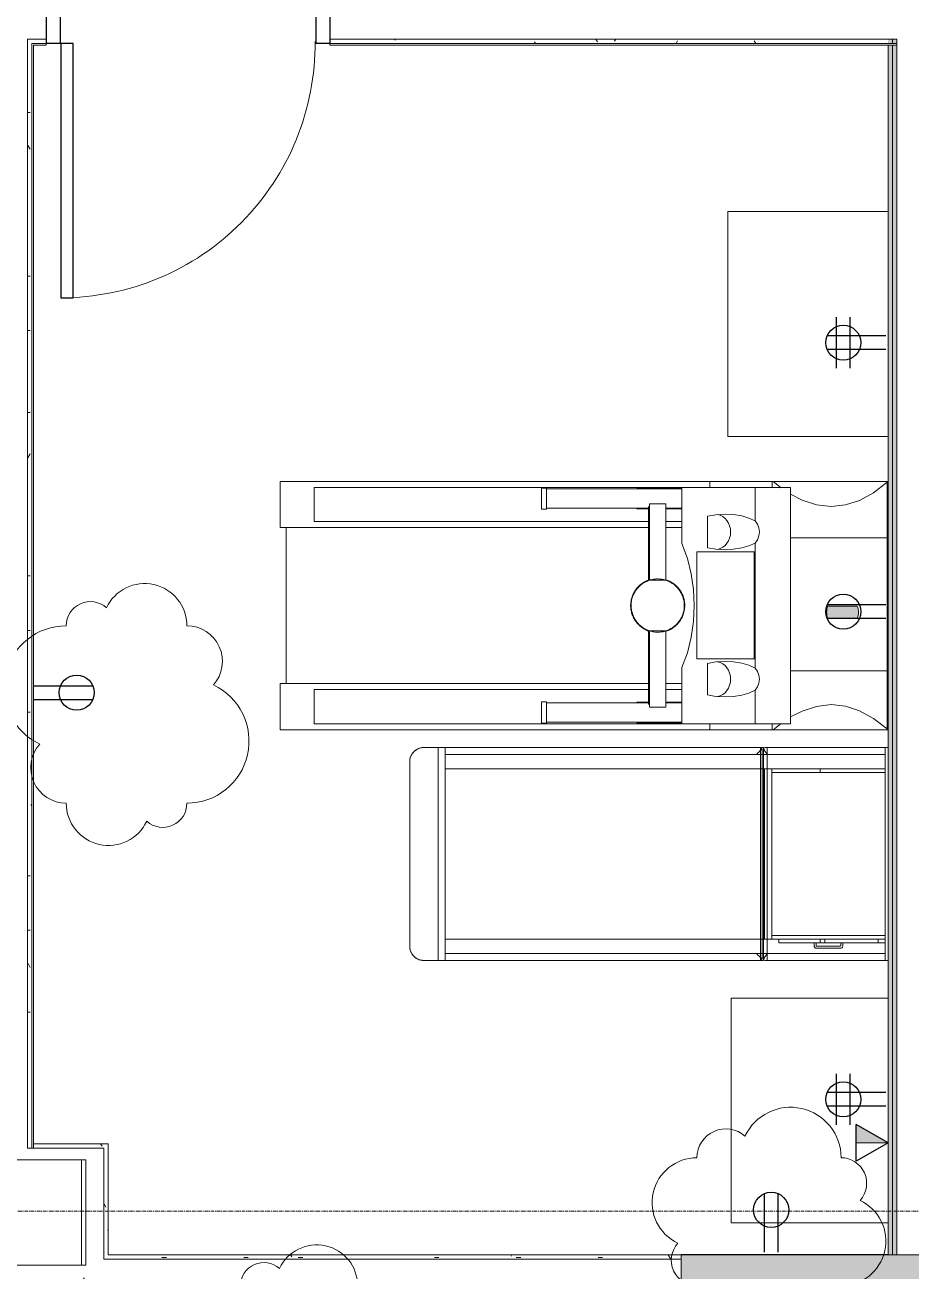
# Model space of a CAD drawing. Header units: inches. Extents: x -610 to 219, y 1022 to 1725.
# Drawn here: x -88.4 to 36.4, y 1257.6 to 1433.2 of the extents above; entities that cross this region are included whole.
import ezdxf

# ---------------------------------------------------------------- set-up
doc = ezdxf.new("R2010")
doc.units = ezdxf.units.IN
doc.header["$MEASUREMENT"] = 0
doc.linetypes.add('Grid Line 1_2_', pattern=[0.875, 0.5, -0.125, 0.125, -0.125])
for name, color, linetype, lineweight in [('A-ANNO-NOTE', 131, 'Continuous', 9), ('A-DOOR', 31, 'Continuous', 18), ('A-DOOR-FRAM', 31, 'Continuous', 30), ('A-WALL', 113, 'Continuous', 18), ('A-WALL-PATT', 111, 'Continuous', 18), ('G-ANNO-REVC', 71, 'Continuous', 9), ('I-FURN', 30, 'Continuous', 9), ('I-WALL', 2, 'Continuous', 18), ('Q-SPCQ', 91, 'Continuous', 9), ('S-GRID', 1, 'Continuous', 9)]:
    doc.layers.add(name, color=color, linetype=linetype, lineweight=lineweight)
pattern_1 = [(0, (0, 0), (15.36, 3.84), [0.634, -10.886, 0.634, -10.886, -61.44]), (0, (0, 0), (15.36, 3.84), [-23.04, 0.634, -22.406, 0.634, -10.886, -26.88]), (0, (0, 0), (15.36, 3.84), [-57.6, 0.634, -7.046, 0.634, -18.566]), (120, (5.76, 1.92), (-11.0055376, 11.38215), [0.634, -10.886, 0.634, -10.886, -61.44]), (120, (5.76, 1.92), (-11.0055376, 11.38215), [-23.04, 0.634, -22.406, 0.634, -10.886, -26.88]), (120, (5.76, 1.92), (-11.0055376, 11.38215), [-57.6, 0.634, -7.046, 0.634, -18.566]), (240, (7.68, 9.6), (-4.3544624, -15.22215), [0.634, -10.886, 0.634, -10.886, -61.44]), (240, (7.68, 9.6), (-4.3544624, -15.22215), [-23.04, 0.634, -22.406, 0.634, -10.886, -26.88]), (240, (7.68, 9.6), (-4.3544624, -15.22215), [-57.6, 0.634, -7.046, 0.634, -18.566])]

# ---------------------------------------------------------------- blocks, each defined once
blk = doc.blocks.new('Bed-Healthcare-4_SMARTBIM - Treatment_Table_SMARTBIM-V3-FIRST FLOOR POWER _ SIGNAL')
at = {"layer": 'I-FURN'}
for p, q in [((-14.06, 15), (-31.39, 15)), ((-31.39, 15), (-14.36, 15)), ((-31, 15), (-31.39, 15)), ((-31.39, 15), (-31, 15)), ((-31, 14.97), (-31, 15)), ((-31, 15), (-31, 14.97)), ((-31, 14.88), (-31, 14.96)), ((-31, 14.96), (-31, 14.88)), ((-31, 12.5), (-31, 14.87)), ((-31, 14.87), (-31, 14)), ((-14.36, 15), (-14.06, 15)), ((-14.36, 14.98), (-14.36, 14.94)), ((-14.36, 14.94), (-14.36, 14.86)), ((-14.36, 14.86), (-14.36, 14.71)), ((-14.36, 14.7), (-14.36, 14.26)), ((-14.36, 14.26), (-14.36, -14.26)), ((-13.85, 14.86), (-13.85, -14.86)), ((-13.84, -15), (-13.84, 15)), ((-13.84, 15), (-13.63, 15)), ((-13.84, -15), (-13.84, 15)), ((-13.84, 15), (-13.63, 15)), ((-13.65, 14.81), (-13.65, -14.81)), ((34, 15), (-13.63, 15)), ((-13.63, 15), (34, 15)), ((-13.41, 14.81), (-13.41, 14.88)), ((-13.41, 14.65), (-13.41, 14.81)), ((-13.41, -14.65), (-13.41, 14.65)), ((32, 15), (31, 15)), ((31, 15), (31, 14.97)), ((31, 14.97), (31, 15)), ((31, 15), (32, 15)), ((31, 14.96), (31, 14.87)), ((31, 14.87), (31, 14.96)), ((31, 14.86), (31, 14.71)), ((31, 14.71), (31, 14.86)), ((31, 14.7), (31, 14.51)), ((31, 14.51), (31, 14.7)), ((31, 14.5), (31, 14.27)), ((31, 14.27), (31, 14.5)), ((31, 14.26), (31, 14.01)), ((31, 14.01), (31, 14.26)), ((32, 14.97), (32, 15)), ((32, 15), (32, 14.97)), ((32, 14.87), (32, 14.96)), ((32, 14.96), (32, 14.87)), ((32, 14.71), (32, 14.86)), ((32, 14.86), (32, 14.71)), ((32, 14.51), (32, 14.7)), ((32, 14.7), (32, 14.51)), ((32, 14.27), (32, 14.5)), ((32, 14.5), (32, 14.27)), ((32, 14.01), (32, 14.26)), ((32, 14.26), (32, 14.01)), ((-14.44, 14), (-31, 14)), ((-31, 14), (-31, 12.5)), ((-31, 12.5), (-31, 14)), ((-31, 14), (-14.44, 14)), ((-31, 14), (-31, 12.5)), ((-31, 12.5), (-31, 12)), ((-31, 12), (-31, 12.5)), ((-21.83, 12.5), (-31, 12.5)), ((-31, 12.5), (-22.49, 12.5)), ((-31, 12.5), (-31, 12)), ((-31, 12.5), (-31, 12)), ((-31, 12), (-31, 12.5)), ((-31, 12.5), (-31, 12)), ((-30, 12.5), (-21.83, 12.5)), ((-25, 12.5), (-30, 12.5)), ((-25, 12.5), (-30, 12.5)), ((-30, 12.5), (-25, 12.5)), ((-30, 12), (-30, 12.5)), ((-30, 12.5), (-30, 12)), ((-30, 12.5), (-30, 12)), ((-30, 12.5), (-30, 12)), ((-25, 13), (-25, 12.5)), ((-25, 12.5), (-25, 13)), ((-25, 13), (-25, 12.5)), ((-25, 12.5), (-25, 13)), ((-25, 12.5), (-24.75, 12.5)), ((-24.75, 12.5), (-25, 12.5)), ((-25, 12.5), (-24.75, 12.5)), ((-24.75, 12.5), (-25, 12.5)), ((-24.75, 12.5), (-25, 12.5)), ((-24.75, 12.5), (-25, 12.5)), ((-25, 12.5), (-24.75, 12.5)), ((-21.25, 13.25), (-24.75, 13.25)), ((-24.75, 13.25), (-21.25, 13.25)), ((-21.25, 13.25), (-24.75, 13.25)), ((-24.75, 13.25), (-21.25, 13.25)), ((-24.75, 12.5), (-24.75, 12.87)), ((-24.75, 12.87), (-24.75, 12.5)), ((-24.75, 12.5), (-24.75, 12.87)), ((-24.75, 12.87), (-24.75, 12.5)), ((-21.83, 12.5), (-24.75, 12.5)), ((-21.83, 12.5), (-24.75, 12.5)), ((-24.75, 12.5), (-21.83, 12.5)), ((-24.62, 13), (-21.37, 13)), ((-21.37, 13), (-24.62, 13)), ((-24.62, 13), (-21.37, 13)), ((-21.37, 13), (-24.62, 13)), ((-22.49, 12.5), (-21.83, 12.5)), ((-22.49, 12.5), (-22.49, 12)), ((-21.83, 12), (-21.83, 12.5)), ((-21.83, 12.5), (-16, 12.5)), ((-21.25, 12.5), (-21.83, 12.5)), ((-21.25, 12.5), (-21.83, 12.5)), ((-21.83, 12.5), (-21.25, 12.5)), ((-21.25, 12.87), (-21.25, 12.5)), ((-21.25, 12.5), (-21.25, 12.87)), ((-21.25, 12.87), (-21.25, 12.5)), ((-21.25, 12.5), (-21.25, 12.87)), ((-21.25, 12.5), (-21, 12.5)), ((-21, 12.5), (-21.25, 12.5)), ((-21.25, 12.5), (-21, 12.5)), ((-21, 12.5), (-21.25, 12.5)), ((-21, 12.5), (-21.25, 12.5)), ((-21, 12.5), (-21.25, 12.5)), ((-21.25, 12.5), (-21, 12.5)), ((-21, 12.5), (-21, 13)), ((-21, 13), (-21, 12.5)), ((-21, 12.5), (-21, 13)), ((-21, 13), (-21, 12.5)), ((-16, 12.5), (-21, 12.5)), ((-16, 12.5), (-21, 12.5)), ((-21, 12.5), (-16, 12.5)), ((-16, 12.5), (-16, 12)), ((-16, 12.5), (-16, 12)), ((-16, 12), (-16, 12.5)), ((-16, 12.5), (-16, 12)), ((-14.22, 14), (-14.44, 14)), ((-14.44, 14), (-14.22, 14)), ((-14.04, 14), (-14.22, 14)), ((-14.22, 14), (-14.04, 14)), ((-13.92, 14), (-14.04, 14)), ((-14.04, 14), (-13.92, 14)), ((-13.85, 14), (-13.91, 14)), ((-13.91, 14), (-13.85, 14)), ((-13.65, 14), (-13.84, 14)), ((-13.84, 14), (-13.65, 14)), ((-13.49, 14), (-13.63, 14)), ((-13.63, 14), (-13.49, 14)), ((-13.42, 14), (-13.49, 14)), ((-13.49, 14), (-13.42, 14)), ((-13.29, 14), (-13.41, 14)), ((-13.41, 14), (-13.29, 14)), ((-13.07, 14), (-13.29, 14)), ((-13.29, 14), (-13.07, 14)), ((-12.84, 14), (-13.07, 14)), ((-13.07, 14), (-12.84, 14)), ((31, 14), (-12.84, 14)), ((-12.84, 14), (31, 14)), ((31, 12), (31, 14)), ((31, 14), (31, 12)), ((31, 14), (31, -14)), ((31, 12), (31, 14)), ((32, -14), (32, 14)), ((32, 14), (32, -14)), ((36, -13), (36, 13)), ((36, 13), (36, -13)), ((-31, 12), (-21.83, 12)), ((-21.83, 12), (-31, 12)), ((-22.49, 12), (-31, 12)), ((-31, 12), (-21.83, 12)), ((-21.83, 12), (-31, 12)), ((-31, 12), (-31, 11.5)), ((-31, 11.5), (-31, 12)), ((-31, 12), (-30, 12)), ((-21.83, 12), (-31, 12)), ((-31, 12), (-31, -11.5)), ((-31, -11.5), (-31, 12)), ((-31, 12), (-21.83, 12)), ((-31, 12), (-31, 11.5)), ((-30, 12), (-31, 12)), ((-31, 12), (-30, 12)), ((-31, 11.5), (-31, 12)), ((-31, -11.5), (-31, 12)), ((-31, 12), (-31, 11.5)), ((-31, 11.5), (-15, 11.5)), ((-15, 11.5), (-31, 11.5)), ((-31, 11.5), (-31, -11.5)), ((-31, -11.5), (-31, 11.5)), ((-31, 11.5), (-31, -11.5)), ((-30, 12), (-21.83, 12)), ((-21.83, 12), (-30, 12)), ((-21.83, 12), (-30, 12)), ((-30, 12), (-21.83, 12)), ((-30, 12), (-21.83, 12)), ((-21.83, 12), (-30, 12)), ((-30, 12), (-21.83, 12)), ((-21.83, 12), (-22.49, 12)), ((-21.83, 12), (-14.23, 12)), ((-15, 12), (-21.83, 12)), ((-21.83, 12), (-16, 12)), ((-16, 12), (-21.83, 12)), ((-16, 12), (-21.83, 12)), ((-21.83, 12), (-16, 12)), ((-15, 12), (-21.83, 12)), ((-21.83, 12), (-16, 12)), ((-14.23, 12), (-21.83, 12)), ((-21.83, 12), (-15, 12)), ((-16, 12), (-21.83, 12)), ((-21.83, 12), (-16, 12)), ((-16, 12), (-15, 12)), ((-14.23, 12), (-16, 12)), ((-16, 12), (-14.23, 12)), ((-14.23, 12), (-15, 12)), ((-15, 11.5), (-15, 12)), ((-15, 12), (-15, 11.5)), ((-14.23, 12), (-15, 12)), ((-15, 12), (-15, -12)), ((-15, 11.5), (-15, 12)), ((-15, 12), (-14.23, 12)), ((-15, 12), (-14.23, 12)), ((-15, -11.5), (-15, 11.5)), ((-14.22, 12), (-14.05, 12)), ((-14.05, 12), (-14.22, 12)), ((-14.05, 12), (-14.22, 12)), ((-14.22, 12), (-14.05, 12)), ((-14.05, 12), (-14.22, 12)), ((-14.22, 12), (-14.05, 12)), ((-14.05, 12), (-14.22, 12)), ((-14.22, 12), (-14.05, 12)), ((-14.04, 12), (-13.93, 12)), ((-14, 12), (-14.04, 12)), ((-14, 12), (-14.04, 12)), ((-14.04, 12), (-14, 12)), ((-13.93, 12), (-14.04, 12)), ((-14.04, 12), (-14, 12)), ((-14, 12), (-14.04, 12)), ((-14.04, 12), (-14, 12)), ((-13.93, 12), (-14, 12)), ((-14, -12), (-14, 12)), ((-14, 12), (-14, -12)), ((-14, 12), (-13.93, 12)), ((-13.93, 12), (-14, 12)), ((-14, 12), (-13.93, 12)), ((-13.91, 12), (-13.86, 12)), ((-13.86, 12), (-13.91, 12)), ((-13.86, 12), (-13.91, 12)), ((-13.91, 12), (-13.86, 12)), ((-13.86, 12), (-13.91, 12)), ((-13.91, 12), (-13.86, 12)), ((-13.84, 12), (-13.65, 12)), ((-13.65, 12), (-13.84, 12)), ((-13.65, 12), (-13.84, 12)), ((-13.84, 12), (-13.65, 12)), ((-13.65, 12), (-13.84, 12)), ((-13.84, 12), (-13.65, 12)), ((-13.65, 12), (-13.5, 12)), ((-13.5, 12), (-13.65, 12)), ((-13.5, 12), (-13.65, 12)), ((-13.65, 12), (-13.5, 12)), ((-13.5, 12), (-13.65, 12)), ((-13.65, 12), (-13.5, 12)), ((-13.49, 12), (-13.41, 12)), ((-13.41, 12), (-13.49, 12)), ((-13.41, 12), (-13.49, 12)), ((-13.49, 12), (-13.41, 12)), ((-13.41, 12), (-13.49, 12)), ((-13.49, 12), (-13.41, 12)), ((-13.41, 12), (-13.31, 12)), ((-13.31, 12), (-13.41, 12)), ((-13.31, 12), (-13.41, 12)), ((-13.41, 12), (-13.31, 12)), ((-13.31, 12), (-13.41, 12)), ((-13.41, 12), (-13.31, 12)), ((-13.29, 12), (-13.09, 12)), ((-13.09, 12), (-13.29, 12)), ((-13.09, 12), (-13.29, 12)), ((-13.29, 12), (-13.09, 12)), ((-13.09, 12), (-13.29, 12)), ((-13.29, 12), (-13.09, 12)), ((-13.07, 12), (-12.85, 12)), ((-12.85, 12), (-13.07, 12)), ((-12.85, 12), (-13.07, 12)), ((-13.07, 12), (-12.85, 12)), ((-12.85, 12), (-13.07, 12)), ((-13.07, 12), (-12.85, 12)), ((-12.84, 12), (31, 12)), ((31, 12), (-12.84, 12)), ((31, 12), (-12.84, 12)), ((-12.84, 12), (31, 12)), ((31, 12), (-12.84, 12)), ((-12.84, 12), (31, 12)), ((31, -12), (31, 12)), ((31, 12), (31, -12)), ((31, -12), (31, 12)), ((31, 12), (31, -12)), ((31, -12), (31, 12)), ((-31, -11.5), (-21.84, -11.5)), ((-21.84, -11.5), (-31, -11.5)), ((-31, -12), (-31, -11.5)), ((-31, -11.5), (-31, -12)), ((-31, -11.5), (-31, -12)), ((-21.84, -11.5), (-31, -11.5)), ((-31, -11.5), (-21.84, -11.5)), ((-31, -12), (-31, -11.5)), ((-31, -11.5), (-31, -12)), ((-31, -12), (-31, -11.5)), ((-31, -11.5), (-31, -12)), ((-31, -12), (-31, -11.5)), ((-31, -12), (-31, -11.5)), ((-31, -11.5), (-31, -12)), ((-31, -12), (-31, -14)), ((-21.84, -12), (-31, -12)), ((-31, -12), (-21.84, -12)), ((-31, -14), (-31, -12)), ((-31, -12), (-21.84, -12)), ((-21.84, -12), (-31, -12)), ((-31, -12), (-21.84, -12)), ((-21.84, -12), (-31, -12)), ((-31, -12), (-21.84, -12)), ((-21.84, -12), (-31, -12)), ((-31, -12), (-21.84, -12)), ((-21.84, -12), (-31, -12)), ((-31, -14.87), (-31, -12)), ((-31, -12), (-31, -14)), ((-21.84, -11.5), (-21.84, -12)), ((-21.84, -11.5), (-21.84, -12)), ((-16.44, -11.5), (-21.84, -11.5)), ((-21.84, -11.5), (-16.44, -11.5)), ((-14.44, -12), (-21.84, -12)), ((-21.84, -12), (-15, -12)), ((-21.84, -12), (-15, -12)), ((-15, -12), (-21.84, -12)), ((-21.84, -12), (-14.44, -12)), ((-15, -12), (-21.84, -12)), ((-21.84, -12), (-14.44, -12)), ((-14.44, -12), (-21.84, -12)), ((-15, -11.5), (-16.44, -11.5)), ((-16.44, -11.5), (-15, -11.5)), ((-15, -12), (-15, -11.5)), ((-15, -11.5), (-15, -12)), ((-15, -12), (-15, -11.5)), ((-15, -12), (-14.44, -12)), ((-15, -12), (-14.44, -12)), ((-14.44, -12), (-15, -12)), ((-14.44, -12), (-15, -12)), ((-14.22, -12), (-14.42, -12)), ((-14.42, -12), (-14.22, -12)), ((-14.42, -12), (-14.22, -12)), ((-14.22, -12), (-14.42, -12)), ((-14.42, -12), (-14.22, -12)), ((-14.22, -12), (-14.42, -12)), ((-14.42, -12), (-14.22, -12)), ((-14.22, -12), (-14.42, -12)), ((-14.04, -12), (-14.2, -12)), ((-14.2, -12), (-14.04, -12)), ((-14.2, -12), (-14.04, -12)), ((-14.04, -12), (-14.2, -12)), ((-14.2, -12), (-14.04, -12)), ((-14.04, -12), (-14.2, -12)), ((-14.2, -12), (-14.04, -12)), ((-14.04, -12), (-14.2, -12)), ((-13.91, -12), (-14.03, -12)), ((-14.03, -12), (-14, -12)), ((-14.03, -12), (-14, -12)), ((-14, -12), (-14.03, -12)), ((-14.03, -12), (-13.91, -12)), ((-14, -12), (-14.03, -12)), ((-14.03, -12), (-14, -12)), ((-14, -12), (-14.03, -12)), ((-14, -12), (-13.91, -12)), ((-13.91, -12), (-14, -12)), ((-14, -12), (-13.91, -12)), ((-13.91, -12), (-14, -12)), ((-13.85, -12), (-13.91, -12)), ((-13.91, -12), (-13.85, -12)), ((-13.91, -12), (-13.85, -12)), ((-13.85, -12), (-13.91, -12)), ((-13.91, -12), (-13.85, -12)), ((-13.85, -12), (-13.91, -12)), ((-13.65, -12), (-13.84, -12)), ((-13.84, -12), (-13.65, -12)), ((-13.84, -12), (-13.65, -12)), ((-13.65, -12), (-13.84, -12)), ((-13.84, -12), (-13.65, -12)), ((-13.65, -12), (-13.84, -12)), ((-13.49, -12), (-13.63, -12)), ((-13.63, -12), (-13.49, -12)), ((-13.63, -12), (-13.49, -12)), ((-13.49, -12), (-13.63, -12)), ((-13.63, -12), (-13.49, -12)), ((-13.49, -12), (-13.63, -12)), ((-13.41, -12), (-13.47, -12)), ((-13.47, -12), (-13.41, -12)), ((-13.47, -12), (-13.41, -12)), ((-13.41, -12), (-13.47, -12)), ((-13.47, -12), (-13.41, -12)), ((-13.41, -12), (-13.47, -12)), ((-13.29, -12), (-13.41, -12)), ((-13.41, -12), (-13.29, -12)), ((-13.41, -12), (-13.29, -12)), ((-13.29, -12), (-13.41, -12)), ((-13.41, -12), (-13.29, -12)), ((-13.29, -12), (-13.41, -12)), ((-13.07, -12), (-13.27, -12)), ((-13.27, -12), (-13.07, -12)), ((-13.27, -12), (-13.07, -12)), ((-13.07, -12), (-13.27, -12)), ((-13.27, -12), (-13.07, -12)), ((-13.07, -12), (-13.27, -12)), ((31, -12), (-13.05, -12)), ((-13.05, -12), (31, -12)), ((-13.05, -12), (31, -12)), ((31, -12), (-13.05, -12)), ((-13.05, -12), (31, -12)), ((31, -12), (-13.05, -12)), ((31, -14), (31, -12)), ((31, -12), (31, -14)), ((31, -14), (31, -12)), ((-31, -14), (-14.44, -14)), ((-14.44, -14), (-31, -14)), ((-31, -14), (-31, -14.87)), ((-14.44, -14), (-14.22, -14)), ((-14.22, -14), (-14.44, -14)), ((-14.22, -14), (-14.04, -14)), ((-14.04, -14), (-14.22, -14)), ((-14.04, -14), (-13.91, -14)), ((-13.91, -14), (-14.04, -14)), ((-13.91, -14), (-13.85, -14)), ((-13.85, -14), (-13.91, -14)), ((-13.82, -14), (-13.64, -14)), ((-13.64, -14), (-13.82, -14)), ((-13.63, -14), (-13.49, -14)), ((-13.49, -14), (-13.63, -14)), ((-13.48, -14), (-13.41, -14)), ((-13.41, -14), (-13.48, -14)), ((-13.41, -14), (-13.29, -14)), ((-13.29, -14), (-13.41, -14)), ((-13.29, -14), (-13.07, -14)), ((-13.07, -14), (-13.29, -14)), ((-13.07, -14), (-12.84, -14)), ((-12.84, -14), (-13.07, -14)), ((-12.84, -14), (31, -14)), ((31, -14), (-12.84, -14)), ((31, -14.01), (31, -14.26)), ((31, -14.26), (31, -14.01)), ((32, -14.26), (32, -14.01)), ((32, -14.01), (32, -14.26)), ((-31.39, -15), (-14.06, -15)), ((-14.36, -15), (-31.39, -15)), ((-31.39, -15), (-31, -15)), ((-31, -15), (-31.39, -15)), ((-31, -14.96), (-31, -14.88)), ((-31, -14.88), (-31, -14.96)), ((-31, -15), (-31, -14.97)), ((-31, -14.97), (-31, -15)), ((-14.36, -14.26), (-14.36, -14.7)), ((-14.36, -14.71), (-14.36, -14.86)), ((-14.36, -14.86), (-14.36, -14.94)), ((-14.36, -14.94), (-14.36, -14.98)), ((-14.06, -15), (-14.36, -15)), ((-13.63, -15), (-13.84, -15)), ((-13.63, -15), (-13.84, -15)), ((-13.63, -15), (34, -15)), ((34, -15), (-13.63, -15)), ((-13.41, -14.81), (-13.41, -14.65)), ((-13.41, -14.88), (-13.41, -14.81)), ((31, -14.27), (31, -14.5)), ((31, -14.5), (31, -14.27)), ((31, -14.51), (31, -14.7)), ((31, -14.7), (31, -14.51)), ((31, -14.71), (31, -14.86)), ((31, -14.86), (31, -14.71)), ((31, -14.87), (31, -14.96)), ((31, -14.96), (31, -14.87)), ((31, -14.97), (31, -15)), ((31, -15), (31, -14.97)), ((31, -15), (32, -15)), ((32, -15), (31, -15)), ((32, -14.5), (32, -14.27)), ((32, -14.27), (32, -14.5)), ((32, -14.7), (32, -14.51)), ((32, -14.51), (32, -14.7)), ((32, -14.86), (32, -14.71)), ((32, -14.71), (32, -14.86)), ((32, -14.96), (32, -14.87)), ((32, -14.87), (32, -14.96)), ((32, -15), (32, -14.97)), ((32, -14.97), (32, -15))]:
    blk.add_line(p, q, dxfattribs=at)
at = {"layer": 'I-FURN', "flags": 128}
for points in [[(-13.41, 14.88), (-13.53, 14.84), (-13.65, 14.81)], [(-13.63, 15), (-13.52, 14.97), (-13.41, 14.88)], [(36, 13), (36, 13.08), (35.99, 13.16), (35.99, 13.24), (35.97, 13.32), (35.96, 13.4), (35.94, 13.48), (35.92, 13.55), (35.9, 13.63), (35.87, 13.7), (35.84, 13.78), (35.81, 13.85), (35.77, 13.92), (35.74, 13.99), (35.69, 14.06), (35.65, 14.13), (35.6, 14.19), (35.56, 14.26), (35.5, 14.32), (35.45, 14.38), (35.39, 14.43), (35.33, 14.49), (35.27, 14.54), (35.21, 14.59), (35.15, 14.64), (35.08, 14.68), (35.01, 14.72), (34.94, 14.76), (34.87, 14.8), (34.8, 14.83), (34.72, 14.86), (34.65, 14.89), (34.57, 14.92), (34.5, 14.94), (34.42, 14.96), (34.34, 14.97), (34.26, 14.98), (34.18, 14.99), (34.1, 15), (34.02, 15), (34, 15)], [(34, -15), (34.08, -15), (34.16, -14.99), (34.24, -14.99), (34.32, -14.97), (34.4, -14.96), (34.48, -14.94), (34.55, -14.92), (34.63, -14.9), (34.7, -14.87), (34.78, -14.84), (34.85, -14.81), (34.92, -14.77), (34.99, -14.74), (35.06, -14.69), (35.13, -14.65), (35.19, -14.6), (35.26, -14.56), (35.32, -14.5), (35.38, -14.45), (35.43, -14.39), (35.49, -14.33), (35.54, -14.27), (35.59, -14.21), (35.64, -14.15), (35.68, -14.08), (35.72, -14.01), (35.76, -13.94), (35.8, -13.87), (35.83, -13.8), (35.86, -13.72), (35.89, -13.65), (35.92, -13.57), (35.94, -13.5), (35.96, -13.42), (35.97, -13.34), (35.98, -13.26), (35.99, -13.18), (36, -13.1), (36, -13.02), (36, -13)], [(-13.65, -14.81), (-13.53, -14.84), (-13.41, -14.88)], [(-13.41, -14.88), (-13.52, -14.97), (-13.63, -15)]]:
    blk.add_lwpolyline(points, dxfattribs=at)
at = {"layer": 'I-FURN'}
for centre, radius, start, end in [((34, 13), 2, 0, 90), ((-24.75, 13), 0.25, 90, 180), ((-24.75, 13), 0.25, 90, 180), ((-24.75, 13), 0.25, 150, 180), ((-24.75, 13), 0.25, 150, 180), ((-24.75, 13), 0.25, 90, 150), ((-24.75, 13), 0.25, 135, 150), ((-24.75, 13), 0.25, 120, 135), ((-24.75, 13), 0.25, 90, 120), ((-24.62, 12.87), 0.125, 90, 180), ((-24.62, 12.87), 0.125, 105, 180), ((-24.62, 12.87), 0.125, 90, 180), ((-24.62, 12.87), 0.125, 90, 180), ((-24.62, 12.87), 0.125, 90, 105), ((-21.37, 12.87), 0.125, 0, 90), ((-21.37, 12.87), 0.125, 75, 90), ((-21.37, 12.87), 0.125, 0, 90), ((-21.37, 12.87), 0.125, 360, 90), ((-21.37, 12.87), 0.125, 60, 75), ((-21.37, 12.87), 0.125, 45, 60), ((-21.37, 12.87), 0.125, 30, 45), ((-21.37, 12.87), 0.125, 15, 30), ((-21.25, 13), 0.25, 0, 90), ((-21.25, 13), 0.25, 75, 90), ((-21.25, 13), 0.25, 0, 90), ((-21.25, 13), 0.25, 0, 90), ((-21.37, 12.87), 0.125, 360, 15), ((-21.25, 13), 0.25, 45, 75), ((-21.25, 13), 0.25, 30, 45), ((-21.25, 13), 0.25, 15, 30), ((-21.25, 13), 0.25, 0, 15), ((34, -13), 2, 270, 0)]:
    blk.add_arc(centre, radius, start, end, dxfattribs=at)
for centre, start_param, end_param in [((-14.06, 14), 5.75613, 6.283185), ((-14.06, -14), 3.141593, 3.668648)]:
    blk.add_ellipse(centre, major_axis=(0, 1), ratio=0.407793, start_param=start_param, end_param=end_param, dxfattribs=at)
for points, knots in [([(-13.85, 14.86), (-13.86, 14.82), (-13.89, 14.74), (-13.96, 14.63), (-14, 14.55), (-14.05, 14.48), (-14.12, 14.38), (-14.25, 14.22), (-14.36, 14.09), (-14.44, 14)], [-1, -1, -1, -1, -0.75, -0.625, -0.5625, -0.5, -0.375, -0.25, 0, 0, 0, 0]), ([(-12.84, 14), (-12.92, 14.08), (-13.03, 14.2), (-13.18, 14.35), (-13.29, 14.46), (-13.39, 14.56), (-13.52, 14.68), (-13.6, 14.76), (-13.65, 14.81)], [-1, -1, -1, -1, -0.75, -0.625, -0.5, -0.375, -0.25, 0, 0, 0, 0]), ([(-14.44, -14), (-14.36, -14.09), (-14.25, -14.22), (-14.12, -14.38), (-14.05, -14.48), (-14, -14.55), (-13.96, -14.63), (-13.89, -14.74), (-13.86, -14.82), (-13.85, -14.86)], [0, 0, 0, 0, 0.25, 0.375, 0.5, 0.5625, 0.625, 0.75, 1, 1, 1, 1]), ([(-13.65, -14.81), (-13.6, -14.76), (-13.52, -14.68), (-13.39, -14.56), (-13.29, -14.46), (-13.18, -14.35), (-13.03, -14.2), (-12.91, -14.08), (-12.84, -14)], [0, 0, 0, 0, 0.25, 0.375, 0.5, 0.625, 0.75, 1, 1, 1, 1])]:
    blk.add_open_spline(points, degree=3, knots=knots, dxfattribs=at)
blk = doc.blocks.new('Treadmill_4768 - Treadmill_4768-4593983-FIRST FLOOR POWER _ SIGNAL')
at = {"layer": 'Q-SPCQ'}
for p, q in [((-35, 85.58), (-35, 85.73)), ((-35, 69.5), (-35, 85.58)), ((-35, 85.58), (-34.89, 85.58)), ((-34.89, 85.58), (-27.03, 85.58)), ((-27.03, 85.58), (-8.28, 85.58)), ((-27.03, 71.97), (-27.03, 85.58)), ((-8.28, 85.58), (-0.11, 85.58)), ((-8.28, 85.58), (-8.28, 71.97)), ((-0.11, 85.58), (0, 85.58)), ((0, 85.73), (0, 85.58)), ((0, 85.58), (0, 69.5)), ((-34.1, 70.63), (-35, 69.5)), ((-34.15, 66.97), (-34.15, 71.97)), ((-34.15, 71.97), (-0.85, 71.97)), ((0, 69.5), (-0.9, 70.63)), ((-0.85, 71.97), (-0.85, 66.97)), ((-35, 69.36), (-35, 69.5)), ((-35, 60.58), (-35, 69.36)), ((-35, 69.36), (-34.15, 69.36)), ((-0.85, 69.36), (0, 69.36)), ((0, 69.5), (0, 69.36)), ((0, 69.36), (0, 60.58)), ((-34.15, 56.67), (-34.15, 66.97)), ((-29.44, 66.97), (-34.15, 66.97)), ((-8.7, 66.97), (-26.3, 66.97)), ((-25.05, 66.84), (-25.05, 66.97)), ((-10, 66.97), (-25.05, 66.97)), ((-25.05, 58.76), (-25.05, 66.84)), ((-25.05, 66.84), (-10, 66.84)), ((-10, 66.97), (-10, 66.84)), ((-10, 66.84), (-10, 58.76)), ((-0.85, 66.97), (-5.56, 66.97)), ((-0.85, 66.97), (-0.85, 56.67)), ((-35, 1.07), (-35, 60.58)), ((-34.15, 60.58), (-35, 60.58)), ((-35, 60.58), (-34.15, 60.58)), ((-25.65, 60.26), (-30.1, 60.26)), ((-4.9, 60.26), (-9.35, 60.26)), ((-0.85, 60.58), (0, 60.58)), ((-0.85, 60.58), (0, 60.58)), ((0, 60.58), (0, 1.07)), ((-25.05, 58.76), (-10, 58.76)), ((-34.15, 56.67), (-26.25, 56.67)), ((-34.15, 4.83), (-34.15, 56.67)), ((-34, 50.33), (-34, 56.67)), ((-33.93, 56.67), (-33.93, 37.58)), ((-31.2, 54.39), (-31.2, 56.67)), ((-31.12, 56.67), (-31.12, 54.39)), ((-29.35, 56.67), (-29.35, 54.39)), ((-28.5, 56.67), (-28.5, 54.39)), ((-8.75, 56.67), (-0.85, 56.67)), ((-6.5, 54.39), (-6.5, 56.67)), ((-5.65, 54.39), (-5.65, 56.67)), ((-3.88, 54.39), (-3.88, 56.67)), ((-3.8, 56.67), (-3.8, 54.39)), ((-1.07, 37.58), (-1.07, 56.67)), ((-1, 56.67), (-1, 50.33)), ((-0.85, 56.67), (-0.85, 4.83)), ((-31.82, 54.39), (-21.07, 54.39)), ((-31.82, 52.08), (-31.82, 54.39)), ((-21.07, 54.39), (-21.07, 52.08)), ((-13.93, 54.39), (-3.18, 54.39)), ((-13.93, 54.39), (-13.93, 52.08)), ((-3.18, 52.08), (-3.18, 54.39)), ((-21.07, 52.08), (-31.82, 52.08)), ((-21.18, 51.95), (-31.46, 51.95)), ((-31.2, 37.58), (-31.2, 52.08)), ((-31.12, 51.95), (-31.12, 50.33)), ((-29.35, 51.95), (-29.35, 4.83)), ((-28.5, 51.95), (-28.5, 1.07)), ((-21.18, 51.95), (-21.18, 52.08)), ((-21.06, 51.95), (-21.18, 51.95)), ((-3.18, 52.08), (-13.93, 52.08)), ((-13.82, 51.95), (-13.93, 51.95)), ((-13.82, 51.95), (-13.82, 52.08)), ((-3.54, 51.95), (-13.82, 51.95)), ((-6.5, 1.07), (-6.5, 51.95)), ((-5.65, 4.83), (-5.65, 51.95)), ((-3.88, 50.33), (-3.88, 51.95)), ((-3.8, 52.08), (-3.8, 37.58)), ((-33.93, 50.33), (-34, 50.33)), ((-31.12, 50.33), (-31.2, 50.33)), ((-3.88, 50.33), (-3.8, 50.33)), ((-1.07, 50.33), (-1, 50.33)), ((-34.06, 37.58), (-34.06, 36.9)), ((-34.06, 37.58), (-31.06, 37.58)), ((-31.06, 36.9), (-34.06, 36.9)), ((-31.06, 36.9), (-31.06, 37.58)), ((-3.94, 37.58), (-3.94, 36.9)), ((-3.94, 37.58), (-0.94, 37.58)), ((-0.94, 36.9), (-3.94, 36.9)), ((-0.94, 36.9), (-0.94, 37.58)), ((-29.35, 4.83), (-34.15, 4.83)), ((-5.65, 4.83), (-0.85, 4.83)), ((-35, 0.08), (-35, 1.07)), ((-35, 0.07), (-28.5, 0.07)), ((-28.5, 1.07), (-28.5, 0.08)), ((-28.5, 0.9), (-6.5, 0.9)), ((-6.5, 0.08), (-6.5, 1.07)), ((-6.5, 0.07), (0, 0.07)), ((0, 1.07), (0, 0.08))]:
    blk.add_line(p, q, dxfattribs=at)
at = {"layer": 'Q-SPCQ', "flags": 128}
for points in [[(-34.89, 85.58), (-33.39, 83.65), (-32.31, 81.69), (-31.67, 79.7), (-31.46, 77.68), (-31.7, 75.64), (-32.37, 73.59), (-33.2, 71.97)], [(-1.8, 71.97), (-2.63, 73.59), (-3.3, 75.64), (-3.54, 77.68), (-3.33, 79.7), (-2.69, 81.69), (-1.61, 83.65), (-0.11, 85.58)], [(-30.37, 62.74), (-30.31, 63.94), (-30.13, 65.08), (-29.83, 66.11), (-29.44, 66.97)], [(-29.44, 66.97), (-28.96, 67.3), (-28.43, 67.51), (-27.87, 67.58), (-27.31, 67.51), (-26.78, 67.3), (-26.3, 66.97)], [(-26.3, 66.97), (-25.91, 66.11), (-25.62, 65.08), (-25.43, 63.94), (-25.37, 62.74)], [(-9.63, 62.74), (-9.57, 63.94), (-9.38, 65.08), (-9.09, 66.11), (-8.7, 66.97)], [(-8.7, 66.97), (-8.22, 67.3), (-7.69, 67.51), (-7.13, 67.58), (-6.57, 67.51), (-6.04, 67.3), (-5.56, 66.97)], [(-5.56, 66.97), (-5.17, 66.11), (-4.87, 65.08), (-4.69, 63.94), (-4.63, 62.74)], [(-30.1, 60.26), (-30.3, 61.46), (-30.37, 62.74)], [(-25.37, 62.74), (-25.44, 61.46), (-25.65, 60.26)], [(-9.35, 60.26), (-9.56, 61.46), (-9.63, 62.74)], [(-4.63, 62.74), (-4.7, 61.46), (-4.9, 60.26)], [(-26.25, 56.67), (-24.14, 57.43), (-21.96, 57.97), (-19.74, 58.29), (-17.5, 58.37)], [(-17.5, 58.37), (-15.26, 58.29), (-13.04, 57.97), (-10.86, 57.43), (-8.75, 56.67)], [(-13.75, 53.25), (-13.75, 53.4), (-13.76, 53.55), (-13.78, 53.7), (-13.8, 53.85), (-13.82, 54), (-13.86, 54.14), (-13.9, 54.29), (-13.94, 54.43), (-13.99, 54.57), (-14.05, 54.71), (-14.11, 54.85), (-14.17, 54.98), (-14.25, 55.11), (-14.32, 55.24), (-14.4, 55.37), (-14.49, 55.49), (-14.58, 55.61), (-14.68, 55.72), (-14.78, 55.83), (-14.89, 55.94), (-15, 56.04), (-15.11, 56.14), (-15.23, 56.23), (-15.35, 56.32), (-15.47, 56.41), (-15.6, 56.48), (-15.73, 56.56), (-15.87, 56.63), (-16, 56.69), (-16.14, 56.75), (-16.28, 56.8), (-16.42, 56.84), (-16.57, 56.88), (-16.72, 56.92), (-16.86, 56.95), (-17.01, 56.97), (-17.16, 56.98), (-17.31, 57), (-17.46, 57), (-17.61, 57), (-17.76, 56.99), (-17.91, 56.98), (-18.06, 56.96), (-18.21, 56.93), (-18.35, 56.9), (-18.5, 56.86), (-18.64, 56.82), (-18.78, 56.77), (-18.92, 56.72), (-19.06, 56.66), (-19.2, 56.59), (-19.33, 56.52), (-19.46, 56.45), (-19.58, 56.37), (-19.71, 56.28), (-19.83, 56.19), (-19.94, 56.1), (-20.05, 56), (-20.16, 55.89), (-20.27, 55.78), (-20.36, 55.67), (-20.46, 55.55), (-20.55, 55.43), (-20.63, 55.31), (-20.71, 55.18), (-20.79, 55.05), (-20.86, 54.92), (-20.92, 54.78), (-20.98, 54.65), (-21.03, 54.51), (-21.08, 54.36), (-21.12, 54.22), (-21.16, 54.07), (-21.19, 53.93), (-21.21, 53.78), (-21.23, 53.63), (-21.24, 53.48), (-21.25, 53.33), (-21.25, 53.25)], [(-13.87, 54.39), (-13.88, 54.45), (-13.94, 54.59), (-13.99, 54.73), (-14.05, 54.87), (-14.12, 55.01), (-14.19, 55.14), (-14.27, 55.27), (-14.36, 55.4), (-14.44, 55.52), (-14.54, 55.65), (-14.64, 55.76), (-14.74, 55.87), (-14.85, 55.98), (-14.96, 56.09), (-15.07, 56.19), (-15.19, 56.28), (-15.32, 56.37), (-15.44, 56.46), (-15.57, 56.53), (-15.7, 56.61), (-15.84, 56.68), (-15.98, 56.74), (-16.12, 56.8), (-16.26, 56.85), (-16.41, 56.9), (-16.55, 56.94), (-16.7, 56.97), (-16.85, 57), (-17, 57.03), (-17.15, 57.04), (-17.31, 57.05), (-17.46, 57.06), (-17.61, 57.06), (-17.76, 57.05), (-17.92, 57.04), (-18.07, 57.02), (-18.22, 56.99), (-18.37, 56.96), (-18.51, 56.92), (-18.66, 56.88), (-18.8, 56.83), (-18.95, 56.77), (-19.09, 56.71), (-19.22, 56.65), (-19.36, 56.58), (-19.49, 56.5), (-19.62, 56.42), (-19.74, 56.33), (-19.86, 56.24), (-19.98, 56.14), (-20.09, 56.04), (-20.2, 55.93), (-20.31, 55.82), (-20.41, 55.71), (-20.51, 55.59), (-20.6, 55.47), (-20.68, 55.34), (-20.76, 55.21), (-20.84, 55.08), (-20.91, 54.95), (-20.98, 54.81), (-21.04, 54.67), (-21.09, 54.53), (-21.13, 54.39)], [(-21.25, 53.25), (-21.25, 53.1), (-21.24, 52.95), (-21.22, 52.8), (-21.2, 52.65), (-21.18, 52.5), (-21.14, 52.36), (-21.1, 52.21), (-21.06, 52.07), (-21.01, 51.93), (-20.95, 51.79), (-20.89, 51.65), (-20.83, 51.52), (-20.75, 51.39), (-20.68, 51.26), (-20.6, 51.13), (-20.51, 51.01), (-20.42, 50.89), (-20.32, 50.78), (-20.22, 50.67), (-20.11, 50.56), (-20, 50.46), (-19.89, 50.36), (-19.77, 50.27), (-19.65, 50.18), (-19.53, 50.09), (-19.4, 50.02), (-19.27, 49.94), (-19.13, 49.87), (-19, 49.81), (-18.86, 49.75), (-18.72, 49.7), (-18.58, 49.66), (-18.43, 49.62), (-18.28, 49.58), (-18.14, 49.55), (-17.99, 49.53), (-17.84, 49.52), (-17.69, 49.5), (-17.54, 49.5), (-17.39, 49.5), (-17.24, 49.51), (-17.09, 49.52), (-16.94, 49.54), (-16.79, 49.57), (-16.65, 49.6), (-16.5, 49.64), (-16.36, 49.68), (-16.22, 49.73), (-16.08, 49.78), (-15.94, 49.84), (-15.8, 49.91), (-15.67, 49.98), (-15.54, 50.05), (-15.42, 50.13), (-15.29, 50.22), (-15.17, 50.31), (-15.06, 50.4), (-14.95, 50.5), (-14.84, 50.61), (-14.73, 50.72), (-14.64, 50.83), (-14.54, 50.95), (-14.45, 51.07), (-14.37, 51.19), (-14.29, 51.32), (-14.21, 51.45), (-14.14, 51.58), (-14.08, 51.72), (-14.02, 51.85), (-13.97, 51.99), (-13.92, 52.14), (-13.88, 52.28), (-13.84, 52.43), (-13.81, 52.57), (-13.79, 52.72), (-13.77, 52.87), (-13.76, 53.02), (-13.75, 53.17), (-13.75, 53.25)], [(-21.12, 52.08), (-21.12, 52.05), (-21.06, 51.91), (-21.01, 51.77), (-20.95, 51.63), (-20.88, 51.49), (-20.81, 51.36), (-20.73, 51.23), (-20.64, 51.1), (-20.56, 50.98), (-20.46, 50.85), (-20.36, 50.74), (-20.26, 50.63), (-20.15, 50.52), (-20.04, 50.41), (-19.93, 50.31), (-19.81, 50.22), (-19.68, 50.13), (-19.56, 50.04), (-19.43, 49.97), (-19.3, 49.89), (-19.16, 49.82), (-19.02, 49.76), (-18.88, 49.7), (-18.74, 49.65), (-18.59, 49.6), (-18.45, 49.56), (-18.3, 49.53), (-18.15, 49.5), (-18, 49.47), (-17.85, 49.46), (-17.69, 49.45), (-17.54, 49.44), (-17.39, 49.44), (-17.24, 49.45), (-17.08, 49.46), (-16.93, 49.48), (-16.78, 49.51), (-16.63, 49.54), (-16.49, 49.58), (-16.34, 49.62), (-16.2, 49.67), (-16.05, 49.73), (-15.91, 49.79), (-15.78, 49.85), (-15.64, 49.92), (-15.51, 50), (-15.38, 50.08), (-15.26, 50.17), (-15.14, 50.26), (-15.02, 50.36), (-14.91, 50.46), (-14.8, 50.57), (-14.69, 50.68), (-14.59, 50.79), (-14.49, 50.91), (-14.4, 51.03), (-14.32, 51.16), (-14.24, 51.29), (-14.16, 51.42), (-14.09, 51.55), (-14.02, 51.69), (-13.96, 51.83), (-13.91, 51.97), (-13.88, 52.08)]]:
    blk.add_lwpolyline(points, dxfattribs=at)
at = {"layer": 'Q-SPCQ'}
for start, end in [(117.6707, 121.8399), (98.7683, 101.7625), (78.2171, 81.6118), (58.3206, 63.7735), (158.0552, 160.8192), (140, 140.8096), (40, 42.0206), (17.3595, 22.9355), (197.5122, 202.9355), (338.0552, 340.8192), (220, 222.0206), (238.3206, 243.7735), (258.2171, 261.6118), (278.7683, 281.7625), (297.6707, 301.8399), (320, 320.8096)]:
    blk.add_arc((-17.5, 53.25), 3.75, start, end, dxfattribs=at)
for centre in [(-27.87, 61.28), (-7.13, 61.28)]:
    blk.add_ellipse(centre, major_axis=(2.5, 0), ratio=0.898794, start_param=0.178375, end_param=2.963218, dxfattribs=at)
blk = doc.blocks.new('30 x 60 table2 - 30 x 60 table-4648278-FIRST FLOOR POWER _ SIGNAL')
at = {"layer": 'I-FURN'}
for p, q in [((3923.89, 836.86), (3901.32, 836.86)), ((3901.32, 836.86), (3923.89, 836.86)), ((3923.89, 805.18), (3923.89, 836.86)), ((3923.89, 836.86), (3923.89, 805.18)), ((3901.32, 805.18), (3923.89, 805.18)), ((3923.89, 805.18), (3901.32, 805.18))]:
    blk.add_line(p, q, dxfattribs=at)
blk = doc.blocks.new('30 x 60 table3 - 30 x 60 table-4648290-FIRST FLOOR POWER _ SIGNAL')
at = {"layer": 'I-FURN'}
for p, q in [((3920.75, 842.52), (3898.65, 842.52)), ((3898.65, 842.52), (3920.75, 842.52)), ((3920.75, 810.84), (3920.75, 842.52)), ((3920.75, 842.52), (3920.75, 810.84)), ((3898.65, 810.84), (3920.75, 810.84)), ((3920.75, 810.84), (3898.65, 810.84))]:
    blk.add_line(p, q, dxfattribs=at)
blk = doc.blocks.new('Single Flush - OTJ_SOLIDFLUSH_ALUM-4815211-FIRST FLOOR POWER _ SIGNAL')
at = {"layer": 'A-DOOR', "lineweight": 30}
for p, q in [((16.15625, 38.5), (16.15625, 2.6875)), ((17.90625, 38.5), (16.15625, 38.5)), ((17.90625, 2.6875), (17.90625, 38.5)), ((16.15625, 2.6875), (17.90625, 2.6875))]:
    blk.add_line(p, q, dxfattribs=at)
at = {"layer": 'A-DOOR', "lineweight": 9}
blk.add_arc((17.90625, 2.6875), 35.8125, 90, 180.5, dxfattribs=at)
at = {"layer": 'A-DOOR-FRAM'}
for p, q in [((-20, -3.0625), (-20, 2.6875)), ((-20, 2.6875), (-18, 2.6875)), ((-18, -3.0625), (-18, 2.6875)), ((18.000004, -3.0625), (18.000004, 2.6875)), ((18.000004, 2.6875), (20.000004, 2.6875)), ((20.000004, -3.0625), (20.000004, 2.6875)), ((-20, -3.0625), (-18, -3.0625)), ((18.000004, -3.0625), (20.000004, -3.0625))]:
    blk.add_line(p, q, dxfattribs=at)
blk = doc.blocks.new('Family - ___-4856881-FIRST FLOOR POWER _ SIGNAL')
at = {"layer": 'G-ANNO-REVC'}
for centre, radius, start, end in [((-71.54, 1348.51), 5.95, 360, 154.7912), ((-79.19, 1348.51), 3.4, 48.1897, 180), ((-82.59, 1339.76), 8.75, 90, 244.7912), ((-65.59, 1343.51), 5, 318.1897, 90), ((-65.59, 1332.26), 8.75, 270, 64.7912), ((-82.59, 1328.51), 5, 138.1897, 270), ((-76.64, 1323.51), 5.95, 180, 334.7912), ((-68.99, 1323.51), 3.4, 228.1897, 0), ((19.47, 1273.57), 7.11, 360, 154.7912), ((10.33, 1273.57), 4.06, 48.1897, 180), ((6.27, 1267.25), 6.32, 90, 244.7912), ((26.57, 1269.96), 3.61, 318.1897, 90), ((26.57, 1261.83), 6.32, 270, 64.7912), ((-47.31, 1255.51), 5.78, 360, 154.7912), ((6.27, 1259.12), 3.61, 138.1897, 270), ((-54.74, 1255.51), 3.3, 48.1897, 180)]:
    blk.add_arc(centre, radius, start, end, dxfattribs=at)

msp = doc.modelspace()

# ---------------------------------------------------------------- hatches: boundary and pattern name
at = {"layer": 'A-ANNO-NOTE'}
for points in [[(24.54, 1350.48), (28.86, 1351.29), (24.57, 1350.8)], [(24.54, 1350.48), (28.89, 1351.23), (28.86, 1351.29)], [(24.54, 1350.48), (28.91, 1351.17), (28.89, 1351.23)], [(24.54, 1350.48), (28.96, 1350.99), (28.91, 1351.17)], [(24.57, 1350.04), (28.96, 1350.99), (24.54, 1350.42)], [(24.54, 1350.42), (28.96, 1350.99), (24.54, 1350.48)], [(24.57, 1350.8), (28.86, 1351.29), (24.71, 1351.29)], [(24.57, 1350.04), (29.01, 1350.8), (28.96, 1350.99)], [(29.01, 1350.04), (29.01, 1350.8), (24.57, 1350.04)], [(29.01, 1350.04), (29.03, 1350.54), (29.01, 1350.8)], [(28.86, 1349.55), (29.01, 1350.04), (24.57, 1350.04)], [(28.86, 1349.55), (24.57, 1350.04), (24.69, 1349.61)], [(24.71, 1349.55), (28.86, 1349.55), (24.69, 1349.61)], [(33.19, 1275.67), (28.72, 1278.25), (28.72, 1275.67)]]:
    msp.add_hatch(color=256, dxfattribs=at).paths.add_polyline_path(points, flags=0)
at = {"layer": 'A-WALL-PATT', "lineweight": 9}
h = msp.add_hatch(dxfattribs=at)
h.set_pattern_fill('FP_1', color=256, style=0, pattern_type=2)
h.set_pattern_definition(pattern_1)
h.paths.add_polyline_path([(33.81, 1259.91), (33.81, 1430.29), (33.19, 1430.29), (33.19, 1259.91)], flags=0)
h.paths.add_polyline_path([(33.81, 1430.54), (33.81, 1431.16), (33.19, 1431.16), (33.19, 1430.54)], flags=0)
h.paths.add_polyline_path([(33.19, 1435.79), (33.81, 1435.79), (33.81, 1495.97), (33.19, 1495.97), (33.19, 1435.91)], flags=0)
h.paths.add_polyline_path([(33.81, 1500.6), (33.81, 1501.22), (33.19, 1501.22), (33.19, 1500.6)], flags=0)
h.paths.add_polyline_path([(33.81, 1501.47), (33.81, 1668.29), (33.19, 1668.29), (33.19, 1501.47)], flags=0)
h = msp.add_hatch(dxfattribs=at)
h.set_pattern_fill('FP_1', color=256, style=0, pattern_type=2)
h.set_pattern_definition(pattern_1)
h.paths.add_polyline_path([(33.81, 1259.91), (34.44, 1259.91), (34.44, 1430.29), (33.81, 1430.29), (33.81, 1272.58)], flags=0)
h.paths.add_polyline_path([(33.81, 1430.54), (34.44, 1430.54), (34.44, 1431.16), (33.81, 1431.16)], flags=0)
h.paths.add_polyline_path([(34.44, 1435.79), (34.44, 1495.97), (33.81, 1495.97), (33.81, 1435.79)], flags=0)
h.paths.add_polyline_path([(34.44, 1500.6), (34.44, 1501.22), (33.81, 1501.22), (33.81, 1500.6)], flags=0)
h.paths.add_polyline_path([(33.81, 1501.47), (34.44, 1501.47), (34.44, 1668.29), (33.81, 1668.29), (33.81, 1515.32)], flags=0)
h = msp.add_hatch(dxfattribs=at)
h.set_pattern_fill('FP_1', color=256, style=0, pattern_type=2)
h.set_pattern_definition(pattern_1)
h.paths.add_polyline_path([(33.19, 1430.54), (33.19, 1431.16), (-45.44, 1431.16), (-45.44, 1430.54), (23.87, 1430.54)], flags=0)
h.paths.add_polyline_path([(-90.56, 1430.54), (-90.56, 1431.16), (-146.53, 1431.16), (-146.53, 1430.54), (-100.19, 1430.54), (-100.19, 1430.66), (-91.19, 1430.66), (-91.19, 1430.54)], flags=0)
h.paths.add_polyline_path([(-85.44, 1430.54), (-85.44, 1431.16), (-88.06, 1431.16), (-88.06, 1430.54), (-87.44, 1430.54)], flags=0)
h.paths.add_polyline_path([(-188.78, 1430.54), (-188.53, 1430.54), (-188.53, 1431.16), (-188.91, 1431.16), (-188.91, 1430.54)], flags=0)
h.paths.add_polyline_path([(-194.16, 1430.54), (-193.53, 1430.54), (-193.53, 1431.16), (-252.78, 1431.16), (-252.78, 1430.54), (-201.33, 1430.54)], flags=0)
h.paths.add_polyline_path([(-292.78, 1430.54), (-292.78, 1431.16), (-296.78, 1431.16), (-296.78, 1430.54)], flags=0)
h = msp.add_hatch(dxfattribs=at)
h.set_pattern_fill('FP_1', color=256, style=0, pattern_type=2)
h.set_pattern_definition(pattern_1)
h.paths.add_polyline_path([(-88.06, 1275.54), (-87.44, 1275.54), (-87.44, 1430.54), (-88.06, 1430.54), (-88.06, 1313.04)], flags=0)
h = msp.add_hatch(dxfattribs=at)
h.set_pattern_fill('FP_1', color=256, style=0, pattern_type=2)
h.set_pattern_definition(pattern_1)
h.paths.add_polyline_path([(-90.56, 1274.91), (-90.56, 1275.54), (-115.31, 1275.54), (-115.31, 1274.91), (-91.31, 1274.91)], flags=0)
h.paths.add_polyline_path([(-79.81, 1274.91), (-77.31, 1274.91), (-77.31, 1275.54), (-87.19, 1275.54), (-87.19, 1274.91), (-80.44, 1274.91)], flags=0)
h.paths.add_polyline_path([(-87.44, 1274.91), (-87.44, 1275.54), (-88.06, 1275.54), (-88.06, 1274.91)], flags=0)
h = msp.add_hatch(dxfattribs=at)
h.set_pattern_fill('FP_1', color=256, style=0, pattern_type=2)
h.set_pattern_definition(pattern_1)
h.paths.add_polyline_path([(-77.31, 1259.29), (-76.69, 1259.29), (-76.69, 1275.54), (-77.31, 1275.54), (-77.31, 1272.58)], flags=0)
h = msp.add_hatch(dxfattribs=at)
h.set_pattern_fill('FP_1', color=256, style=0, pattern_type=2)
h.set_pattern_definition(pattern_1)
h.paths.add_polyline_path([(-79.81, 1256.16), (-79.81, 1256.79), (-80.44, 1256.79), (-80.44, 1256.16)], flags=0)
h.paths.add_polyline_path([(-79.81, 1258.41), (-79.81, 1273.29), (-80.44, 1273.29), (-80.44, 1258.41)], flags=0)
h = msp.add_hatch(dxfattribs=at)
h.set_pattern_fill('FP_1', color=256, style=0, pattern_type=2)
h.set_pattern_definition(pattern_1)
h.paths.add_polyline_path([(4.04, 1259.29), (4.04, 1259.91), (-76.69, 1259.91), (-76.69, 1259.29), (1.35, 1259.29)], flags=0)
for points in [[(4.04, 1184.04), (8.66, 1184.04), (8.66, 1259.91), (4.04, 1259.91), (4.04, 1188.29)], [(158.99, 1255.04), (158.99, 1259.91), (8.66, 1259.91), (8.66, 1255.04), (134.69, 1255.04)]]:
    msp.add_hatch(color=7, dxfattribs=at).paths.add_polyline_path(points, flags=0)

# ---------------------------------------------------------------- linework, layer by layer
at = {"layer": 'A-ANNO-NOTE', "lineweight": 30}
for p, q in [((25.92, 1384.8), (25.92, 1391.97)), ((27.84, 1384.8), (27.84, 1391.97)), ((32.86, 1389.34), (24.6, 1389.34)), ((32.86, 1387.42), (24.6, 1387.42)), ((32.86, 1351.46), (24.6, 1351.46)), ((32.86, 1349.55), (24.6, 1349.55)), ((-87.11, 1340.05), (-78.85, 1340.05)), ((-87.11, 1338.14), (-78.85, 1338.14)), ((25.92, 1278.2), (25.92, 1285.38)), ((27.84, 1278.2), (27.84, 1285.38)), ((32.86, 1282.75), (24.6, 1282.75)), ((32.86, 1280.83), (24.6, 1280.83)), ((33.19, 1275.67), (28.72, 1278.25)), ((28.72, 1273.09), (28.72, 1278.25)), ((33.19, 1275.67), (28.72, 1273.09)), ((15.77, 1260.24), (15.77, 1268.5)), ((17.69, 1260.24), (17.69, 1268.5))]:
    msp.add_line(p, q, dxfattribs=at)
at = {"layer": 'A-ANNO-NOTE'}
for p, q in [((28.86, 1351.29), (24.71, 1351.29)), ((24.71, 1349.55), (28.86, 1349.55)), ((33.19, 1275.67), (28.72, 1278.25)), ((28.72, 1278.25), (28.72, 1275.67)), ((28.72, 1275.67), (33.19, 1275.67))]:
    msp.add_line(p, q, dxfattribs=at)
at = {"layer": 'A-ANNO-NOTE', "lineweight": 30}
for centre, radius in [((26.88, 1388.38), 2.47), ((26.88, 1350.5), 2.47), ((-81.13, 1339.09), 2.48), ((26.88, 1281.79), 2.47), ((16.73, 1266.22), 2.48)]:
    msp.add_circle(centre, radius, dxfattribs=at)
at = {"layer": 'A-ANNO-NOTE'}
for start, end in [(157.2244, 202.7756), (337.2244, 22.7756)]:
    msp.add_arc((26.79, 1350.42), 2.25, start, end, dxfattribs=at)
at = {"layer": 'A-WALL'}
for p, q in [((-85.44, 1431.16), (-88.06, 1431.16)), ((-88.06, 1431.16), (-88.06, 1274.91)), ((34.44, 1431.16), (-45.44, 1431.16)), ((33.81, 1430.54), (33.81, 1431.16)), ((34.44, 1259.91), (34.44, 1431.16)), ((-87.44, 1430.54), (-85.44, 1430.54)), ((-87.44, 1430.29), (-87.44, 1274.91)), ((34.44, 1430.54), (-45.44, 1430.54)), ((33.19, 1430.29), (34.44, 1430.29)), ((33.81, 1259.91), (33.81, 1430.29)), ((-77.31, 1274.91), (-88.06, 1274.91)), ((-87.19, 1275.54), (-87.19, 1274.91)), ((-77.31, 1259.29), (-77.31, 1274.91)), ((-80.44, 1273.29), (-79.81, 1273.29)), ((-79.81, 1258.41), (-79.81, 1273.29)), ((-77.31, 1259.29), (4.04, 1259.29)), ((33.19, 1259.91), (39.69, 1259.91)), ((-79.81, 1258.41), (-80.44, 1258.41))]:
    msp.add_line(p, q, dxfattribs=at)
at = {"layer": 'A-WALL', "color": 55}
msp.add_line((4.04, 1259.91), (4.04, 1256.16), dxfattribs=at)
at = {"layer": 'A-WALL', "color": 8, "lineweight": 30}
msp.add_line((33.19, 1259.91), (4.04, 1259.91), dxfattribs=at)
at = {"layer": 'I-WALL'}
for p, q in [((-85.44, 1430.29), (-85.44, 1435.91)), ((-45.44, 1435.91), (-45.44, 1430.29)), ((-87.44, 1430.29), (-87.44, 1430.54)), ((-87.19, 1430.29), (-85.44, 1430.29)), ((-87.19, 1275.54), (-87.19, 1430.29)), ((-45.44, 1430.29), (33.19, 1430.29)), ((33.19, 1430.29), (33.19, 1259.91)), ((-76.69, 1275.54), (-87.19, 1275.54)), ((-76.69, 1259.91), (-76.69, 1275.54)), ((-113.69, 1273.29), (-80.44, 1273.29)), ((-80.44, 1273.29), (-80.44, 1258.41)), ((4.04, 1259.91), (-76.69, 1259.91)), ((-80.44, 1258.41), (-113.69, 1258.41))]:
    msp.add_line(p, q, dxfattribs=at)
at = {"layer": 'S-GRID', "linetype": 'Grid Line 1_2_'}
msp.add_line((-609.99, 1266.04), (207.32, 1266.04), dxfattribs=at)

# ---------------------------------------------------------------- block references
at = {"layer": 'A-DOOR', "rotation": 180}
msp.add_blockref('Single Flush - OTJ_SOLIDFLUSH_ALUM-4815211-FIRST FLOOR POWER _ SIGNAL', (-65.44, 1433.22), dxfattribs=at)
at = {"layer": 'G-ANNO-REVC'}
msp.add_blockref('Family - ___-4856881-FIRST FLOOR POWER _ SIGNAL', (0, 0), dxfattribs=at)
at = {"layer": 'I-FURN', "rotation": 180}
for name, p in [('30 x 60 table2 - 30 x 60 table-4648278-FIRST FLOOR POWER _ SIGNAL', (3934.51, 2212.04)), ('Bed-Healthcare-4_SMARTBIM - Treatment_Table_SMARTBIM-V3-FIRST FLOOR POWER _ SIGNAL', (1.8, 1316.36)), ('30 x 60 table3 - 30 x 60 table-4648290-FIRST FLOOR POWER _ SIGNAL', (3931.84, 2106.9))]:
    msp.add_blockref(name, p, dxfattribs=at)
at = {"layer": 'Q-SPCQ', "rotation": 269.9999999999996}
msp.add_blockref('Treadmill_4768 - Treadmill_4768-4593983-FIRST FLOOR POWER _ SIGNAL', (-52.51, 1333.86), dxfattribs=at)

doc.saveas('drawing.dxf')
